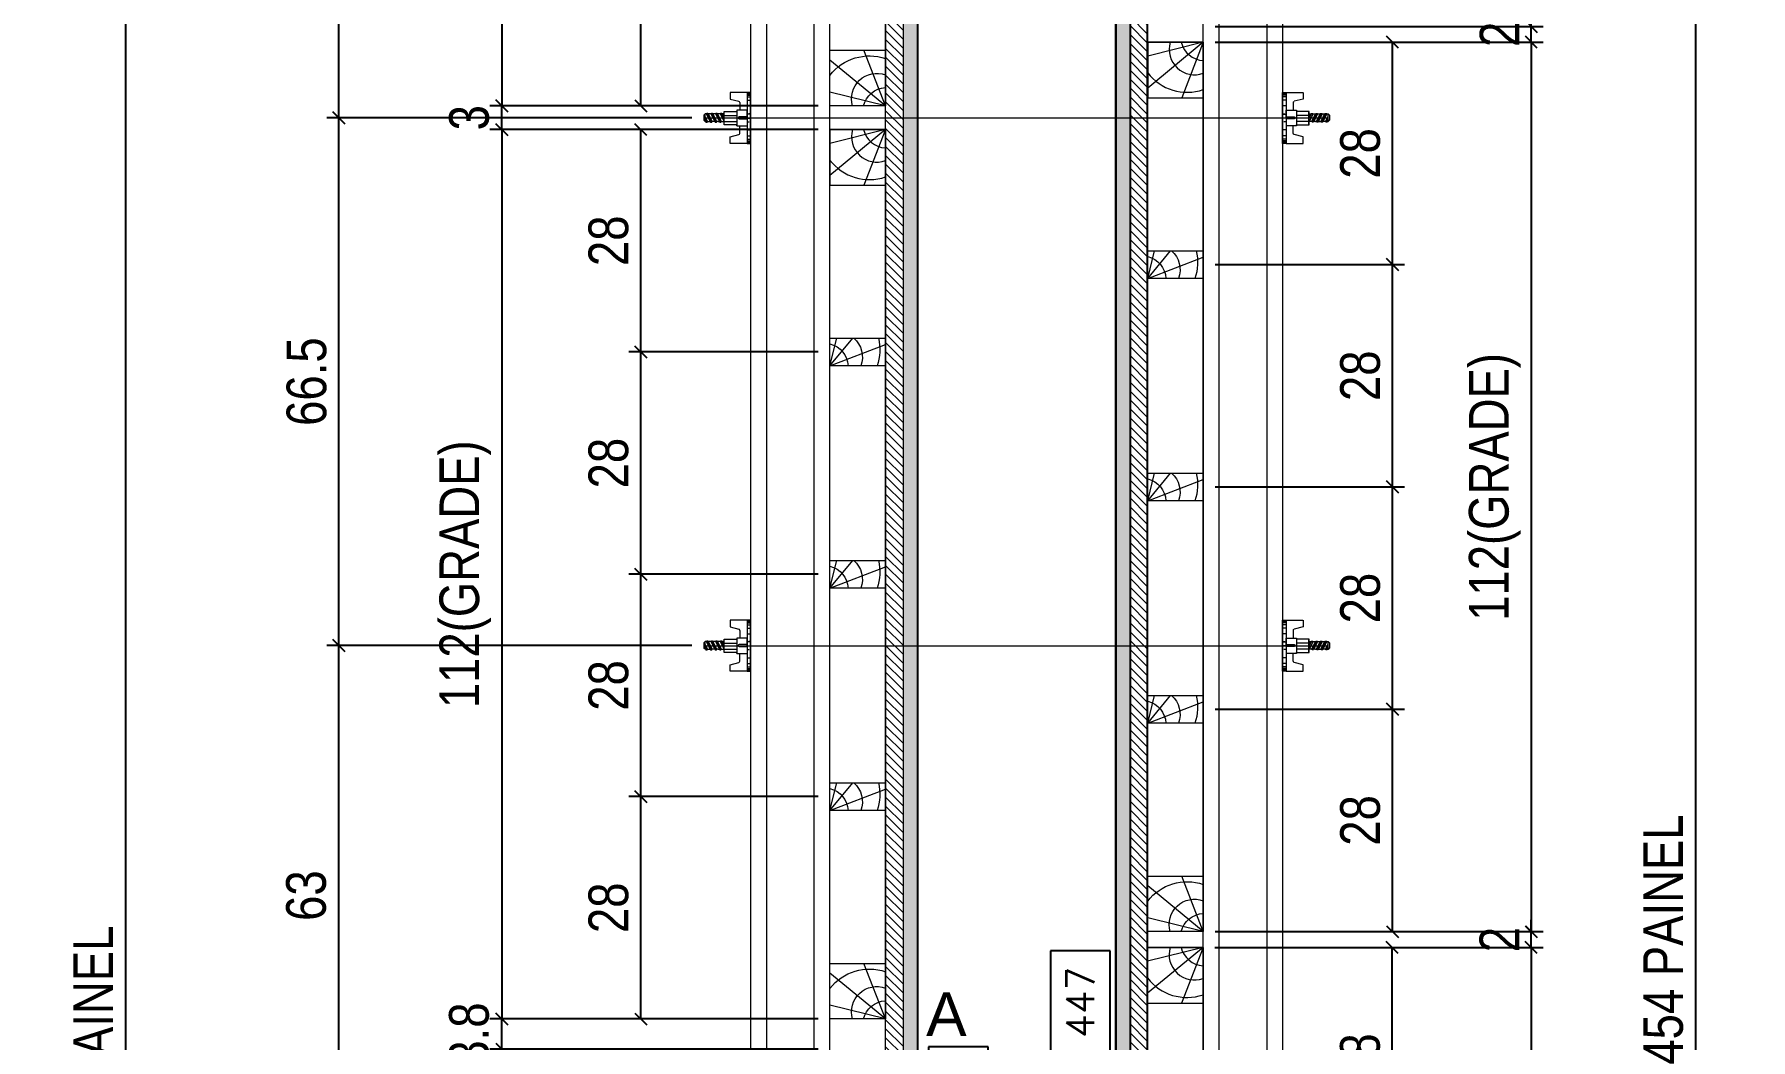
# Model space of a CAD drawing. Extents: x 14400 to 27878, y -21631 to 6985.
# Drawn here: x 27098.8 to 27531.4, y -5014.5 to -4761.3 of the extents above; entities that cross this region are included whole.
import ezdxf
from ezdxf.enums import TextEntityAlignment as Align

# ---------------------------------------------------------------- set-up
doc = ezdxf.new("R2010")
doc.units = 0
for name, color, linetype in [('CHAPA', 1, 'Continuous'), ('COTA', 241, 'Continuous'), ('F-PILARES-S', 170, 'Continuous'), ('MEIO_PONT', 93, 'Continuous'), ('SARRAFO', 251, 'Continuous'), ('TEXTO_GERAL', 7, 'Continuous')]:
    doc.layers.add(name, color=color, linetype=linetype)
for name, color, linetype, lineweight in [('Hachura', 251, 'Continuous', 9), ('Madeira', 126, 'Continuous', 18), ('Perfil Metálico', 224, 'Continuous', 18)]:
    doc.layers.add(name, color=color, linetype=linetype, lineweight=lineweight)
doc.styles.add('ARIAL', font='arial.ttf')
doc.styles.add('COTA TECNICA 2X', font='techl___.ttf', dxfattribs={"height": 10})
doc.styles.add('ROMANS', font='romans.shx')
doc.dimstyles.new('Cota Seção interna', dxfattribs={"dimtxt": 7, "dimasz": 6, "dimexe": 0.18, "dimexo": 2, "dimgap": -4, "dimtad": 3, "dimdec": 1, "dimlfac": 0.5, "dimzin": 12, "dimdsep": 46, "dimtxsty": 'ROMANS', "dimblk": 'ARCHTICK', "dimcen": 0.09, "dimse1": 1, "dimse2": 1, "dimsd1": 1, "dimsd2": 1, "dimclrd": 180, "dimclre": 5, "dimclrt": 1, "dimadec": 0, "dimazin": 3, "dimtfac": 1, "dimtdec": 1, "dimtofl": 0, "dimtmove": 0, "dimatfit": 3, "dimldrblk": 'ARCHTICK', "dimfxl": 1, "dimtolj": 1, "dimtzin": 0, "dimarcsym": 0})
doc.dimstyles.new('SECAO PILAR', dxfattribs={"dimtxt": 10, "dimasz": 3, "dimexe": 3, "dimexo": 3, "dimgap": 3, "dimtad": 1, "dimdec": 1, "dimlfac": 0.5, "dimzin": 12, "dimdsep": 46, "dimtxsty": 'COTA TECNICA 2X', "dimblk1": 'OBLIQUE', "dimblk2": 'OBLIQUE', "dimsah": 1, "dimcen": 0.9, "dimclrd": 256, "dimclre": 256, "dimclrt": 256, "dimadec": 1, "dimazin": 3, "dimtfac": 1, "dimtdec": 1, "dimtmove": 0, "dimatfit": 3, "dimfxl": 1, "dimtolj": 1, "dimtzin": 12, "dimarcsym": 0})
pattern_1 = [(315, (50040.2685, -14034.7629), (1.12253202, 1.12253202), [])]

# ---------------------------------------------------------------- blocks, each defined once
blk = doc.blocks.new('*D457')
at = {"layer": 'COTA', "color": 180, "lineweight": -2, "transparency": 16777216}
for p, q in [((27339.22, -5016.28), (27324.22, -5016.28)), ((27324.22, -5016.28), (27324.22, -5040.28)), ((27339.22, -5040.28), (27339.22, -5016.28)), ((27324.22, -5040.28), (27339.22, -5040.28))]:
    blk.add_line(p, q, dxfattribs=at)
at = {"layer": 'Defpoints', "color": 0, "transparency": 16777216}
for p in [(27321.42, -4557.28), (27321.42, -5499.28), (27343.22, -5499.28)]:
    blk.add_point(p, dxfattribs=at)
at = {"layer": 'COTA', "color": 1, "transparency": 16777216, "insert": (27331.72, -5028.28), "char_height": 7, "attachment_point": 5, "rotation": 90, "style": 'ROMANS'}
blk.add_mtext('\\A1;471', dxfattribs=at)
blk = doc.blocks.new('_ArchTick')
at = {"color": 0, "linetype": 'ByBlock', "const_width": 0.15}
blk.add_lwpolyline([(-0.5, -0.5), (0.5, 0.5)], dxfattribs=at)
blk = doc.blocks.new('*D458')
at = {"layer": 'COTA', "color": 180, "lineweight": -2, "transparency": 16777216}
for p, q in [((27369.97, -4992.08), (27354.97, -4992.08)), ((27354.97, -4992.08), (27354.97, -5018.08)), ((27369.97, -5018.08), (27369.97, -4992.08)), ((27354.97, -5018.08), (27369.97, -5018.08))]:
    blk.add_line(p, q, dxfattribs=at)
at = {"layer": 'Defpoints', "color": 0, "transparency": 16777216}
for p in [(27371.42, -4557.28), (27371.42, -5451.28), (27373.97, -5451.28)]:
    blk.add_point(p, dxfattribs=at)
at = {"layer": 'COTA', "color": 1, "transparency": 16777216, "insert": (27362.47, -5005.08), "char_height": 7, "attachment_point": 5, "rotation": 90, "style": 'ROMANS'}
blk.add_mtext('\\A1;447', dxfattribs=at)
blk = doc.blocks.new('PONTALETE')
at = {"layer": 'Madeira'}
for q in [(2.71, 7), (7, 5.76), (7, 1.74)]:
    blk.add_line((0, 0), q, dxfattribs=at)
blk.add_lwpolyline([(0, 0), (7, 0), (7, 7), (0, 7)], close=True, dxfattribs=at)
for centre, radius, start, end in [((2.04, 0.06), 6.23, 37.2818, 109.0913), ((1.09, 0.9), 3.19, 343.603, 109.9847), ((-0.21, -0.78), 3.09, 14.6322, 86.0383)]:
    blk.add_arc(centre, radius, start, end, dxfattribs=at)
blk = doc.blocks.new('_Oblique')
at = {"color": 0, "linetype": 'ByBlock', "lineweight": -2}
blk.add_line((-0.5, -0.5), (0.5, 0.5), dxfattribs=at)
blk = doc.blocks.new('*D463')
at = {"layer": 'COTA', "lineweight": -2, "transparency": 16777216}
for p, q in [((27296.39, -4535.28), (27213.68, -4535.28)), ((27216.68, -4535.28), (27216.68, -4779.28)), ((27296.36, -4779.28), (27213.68, -4779.28))]:
    blk.add_line(p, q, dxfattribs=at)
at = {"layer": 'Defpoints', "color": 0, "transparency": 16777216}
for p in [(27299.39, -4535.28), (27216.68, -4779.28), (27299.36, -4779.28)]:
    blk.add_point(p, dxfattribs=at)
at = {"layer": 'COTA', "lineweight": -2, "transparency": 16777216, "xscale": 3, "yscale": 3, "zscale": 3}
for p, rotation in [((27216.68, -4535.28), 90), ((27216.68, -4779.28), 270)]:
    blk.add_blockref('_Oblique', p, dxfattribs=dict(at, rotation=rotation))
at = {"layer": 'COTA', "transparency": 16777216, "insert": (27207.46, -4657.28), "char_height": 10, "attachment_point": 5, "rotation": 90, "style": 'COTA TECNICA 2X'}
blk.add_mtext('\\A1;122(GRADE)', dxfattribs=at)
blk = doc.blocks.new('*D466')
at = {"layer": 'COTA', "lineweight": -2, "transparency": 16777216}
for p, q in [((27296.38, -4719.28), (27248.68, -4719.28)), ((27251.68, -4779.28), (27251.68, -4719.28)), ((27296.41, -4779.28), (27248.68, -4779.28))]:
    blk.add_line(p, q, dxfattribs=at)
at = {"layer": 'Defpoints', "color": 0, "transparency": 16777216}
for p in [(27251.68, -4719.28), (27299.38, -4719.28), (27299.41, -4779.28)]:
    blk.add_point(p, dxfattribs=at)
at = {"layer": 'COTA', "lineweight": -2, "transparency": 16777216, "xscale": 3, "yscale": 3, "zscale": 3}
for p, rotation in [((27251.68, -4719.28), 90), ((27251.68, -4779.28), 270)]:
    blk.add_blockref('_Oblique', p, dxfattribs=dict(at, rotation=rotation))
at = {"layer": 'COTA', "transparency": 16777216, "insert": (27243.46, -4749.28), "char_height": 10, "attachment_point": 5, "rotation": 90, "style": 'COTA TECNICA 2X'}
blk.add_mtext('\\A1;30', dxfattribs=at)
blk = doc.blocks.new('MEIO PONTALETE')
at = {"layer": 'Madeira'}
for q in [(2.71, 7), (3.5, 2.88), (3.5, 0.87)]:
    blk.add_line((0, 0), q, dxfattribs=at)
blk.add_lwpolyline([(0, 0), (3.5, 0), (3.5, 7), (0, 7)], close=True, dxfattribs=at)
for centre, radius, start, end in [((2.04, 0.06), 6.23, 76.4499, 109.0913), ((1.09, 0.9), 3.19, 40.9063, 109.9847), ((-0.21, -0.78), 3.09, 14.6322, 86.0383)]:
    blk.add_arc(centre, radius, start, end, dxfattribs=at)
blk = doc.blocks.new('*D473')
at = {"layer": 'COTA', "lineweight": -2, "transparency": 16777216}
for p, q in [((27296.39, -4785.28), (27213.68, -4785.28)), ((27216.68, -4785.28), (27216.68, -5009.28)), ((27296.36, -5009.28), (27213.68, -5009.28))]:
    blk.add_line(p, q, dxfattribs=at)
at = {"layer": 'Defpoints', "color": 0, "transparency": 16777216}
for p in [(27299.39, -4785.28), (27216.68, -5009.28), (27299.36, -5009.28)]:
    blk.add_point(p, dxfattribs=at)
at = {"layer": 'COTA', "lineweight": -2, "transparency": 16777216, "xscale": 3, "yscale": 3, "zscale": 3}
for p, rotation in [((27216.68, -4785.28), 90), ((27216.68, -5009.28), 270)]:
    blk.add_blockref('_Oblique', p, dxfattribs=dict(at, rotation=rotation))
at = {"layer": 'COTA', "transparency": 16777216, "insert": (27207.46, -4897.28), "char_height": 10, "attachment_point": 5, "rotation": 90, "style": 'COTA TECNICA 2X'}
blk.add_mtext('\\A1;112(GRADE)', dxfattribs=at)
blk = doc.blocks.new('*D474')
at = {"layer": 'COTA', "lineweight": -2, "transparency": 16777216}
for p, q in [((27296.38, -4841.28), (27248.68, -4841.28)), ((27251.68, -4897.28), (27251.68, -4841.28)), ((27296.38, -4897.28), (27248.68, -4897.28))]:
    blk.add_line(p, q, dxfattribs=at)
at = {"layer": 'Defpoints', "color": 0, "transparency": 16777216}
for p in [(27251.68, -4841.28), (27299.38, -4841.28), (27299.38, -4897.28)]:
    blk.add_point(p, dxfattribs=at)
at = {"layer": 'COTA', "lineweight": -2, "transparency": 16777216, "xscale": 3, "yscale": 3, "zscale": 3}
for p, rotation in [((27251.68, -4841.28), 90), ((27251.68, -4897.28), 270)]:
    blk.add_blockref('_Oblique', p, dxfattribs=dict(at, rotation=rotation))
at = {"layer": 'COTA', "transparency": 16777216, "insert": (27243.59, -4869.28), "char_height": 10, "attachment_point": 5, "rotation": 90, "style": 'COTA TECNICA 2X'}
blk.add_mtext('\\A1;28', dxfattribs=at)
blk = doc.blocks.new('*D475')
at = {"layer": 'COTA', "lineweight": -2, "transparency": 16777216}
for p, q in [((27296.38, -4785.28), (27248.68, -4785.28)), ((27251.68, -4841.28), (27251.68, -4785.28)), ((27296.38, -4841.28), (27248.68, -4841.28))]:
    blk.add_line(p, q, dxfattribs=at)
at = {"layer": 'Defpoints', "color": 0, "transparency": 16777216}
for p in [(27251.68, -4785.28), (27299.38, -4785.28), (27299.38, -4841.28)]:
    blk.add_point(p, dxfattribs=at)
at = {"layer": 'COTA', "lineweight": -2, "transparency": 16777216, "xscale": 3, "yscale": 3, "zscale": 3}
for p, rotation in [((27251.68, -4785.28), 90), ((27251.68, -4841.28), 270)]:
    blk.add_blockref('_Oblique', p, dxfattribs=dict(at, rotation=rotation))
at = {"layer": 'COTA', "transparency": 16777216, "insert": (27243.59, -4813.28), "char_height": 10, "attachment_point": 5, "rotation": 90, "style": 'COTA TECNICA 2X'}
blk.add_mtext('\\A1;28', dxfattribs=at)
blk = doc.blocks.new('*D476')
at = {"layer": 'COTA', "lineweight": -2, "transparency": 16777216}
for p, q in [((27296.38, -4953.28), (27248.68, -4953.28)), ((27251.68, -5009.28), (27251.68, -4953.28)), ((27296.41, -5009.28), (27248.68, -5009.28))]:
    blk.add_line(p, q, dxfattribs=at)
at = {"layer": 'Defpoints', "color": 0, "transparency": 16777216}
for p in [(27251.68, -4953.28), (27299.38, -4953.28), (27299.41, -5009.28)]:
    blk.add_point(p, dxfattribs=at)
at = {"layer": 'COTA', "lineweight": -2, "transparency": 16777216, "xscale": 3, "yscale": 3, "zscale": 3}
for p, rotation in [((27251.68, -4953.28), 90), ((27251.68, -5009.28), 270)]:
    blk.add_blockref('_Oblique', p, dxfattribs=dict(at, rotation=rotation))
at = {"layer": 'COTA', "transparency": 16777216, "insert": (27243.59, -4981.28), "char_height": 10, "attachment_point": 5, "rotation": 90, "style": 'COTA TECNICA 2X'}
blk.add_mtext('\\A1;28', dxfattribs=at)
blk = doc.blocks.new('*D477')
at = {"layer": 'COTA', "lineweight": -2, "transparency": 16777216}
for p, q in [((27296.38, -4897.28), (27248.68, -4897.28)), ((27251.68, -4953.28), (27251.68, -4897.28)), ((27296.38, -4953.28), (27248.68, -4953.28))]:
    blk.add_line(p, q, dxfattribs=at)
at = {"layer": 'Defpoints', "color": 0, "transparency": 16777216}
for p in [(27251.68, -4897.28), (27299.38, -4897.28), (27299.38, -4953.28)]:
    blk.add_point(p, dxfattribs=at)
at = {"layer": 'COTA', "lineweight": -2, "transparency": 16777216, "xscale": 3, "yscale": 3, "zscale": 3}
for p, rotation in [((27251.68, -4897.28), 90), ((27251.68, -4953.28), 270)]:
    blk.add_blockref('_Oblique', p, dxfattribs=dict(at, rotation=rotation))
at = {"layer": 'COTA', "transparency": 16777216, "insert": (27243.59, -4925.28), "char_height": 10, "attachment_point": 5, "rotation": 90, "style": 'COTA TECNICA 2X'}
blk.add_mtext('\\A1;28', dxfattribs=at)
blk = doc.blocks.new('*D485')
at = {"layer": 'COTA', "lineweight": -2, "transparency": 16777216}
for p, q in [((27296.38, -4779.28), (27213.68, -4779.28)), ((27216.68, -4785.28), (27216.68, -4779.28)), ((27296.38, -4785.28), (27213.68, -4785.28))]:
    blk.add_line(p, q, dxfattribs=at)
at = {"layer": 'Defpoints', "color": 0, "transparency": 16777216}
for p in [(27216.68, -4779.28), (27299.38, -4779.28), (27299.38, -4785.28)]:
    blk.add_point(p, dxfattribs=at)
at = {"layer": 'COTA', "lineweight": -2, "transparency": 16777216, "xscale": 3, "yscale": 3, "zscale": 3}
for p, rotation in [((27216.68, -4779.28), 90), ((27216.68, -4785.28), 270)]:
    blk.add_blockref('_Oblique', p, dxfattribs=dict(at, rotation=rotation))
at = {"layer": 'COTA', "transparency": 16777216, "insert": (27208.46, -4782.28), "char_height": 10, "attachment_point": 5, "rotation": 90, "style": 'COTA TECNICA 2X'}
blk.add_mtext('\\A1;3', dxfattribs=at)
blk = doc.blocks.new('*D486')
at = {"layer": 'COTA', "lineweight": -2, "transparency": 16777216}
for p, q in [((27296.38, -5009.28), (27213.68, -5009.28)), ((27216.68, -5016.88), (27216.68, -5009.28)), ((27296.38, -5016.88), (27213.68, -5016.88))]:
    blk.add_line(p, q, dxfattribs=at)
at = {"layer": 'Defpoints', "color": 0, "transparency": 16777216}
for p in [(27216.68, -5009.28), (27299.38, -5009.28), (27299.38, -5016.88)]:
    blk.add_point(p, dxfattribs=at)
at = {"layer": 'COTA', "lineweight": -2, "transparency": 16777216, "xscale": 3, "yscale": 3, "zscale": 3}
for p, rotation in [((27216.68, -5009.28), 90), ((27216.68, -5016.88), 270)]:
    blk.add_blockref('_Oblique', p, dxfattribs=dict(at, rotation=rotation))
at = {"layer": 'COTA', "transparency": 16777216, "insert": (27208.44, -5013.08), "char_height": 10, "attachment_point": 5, "rotation": 90, "style": 'COTA TECNICA 2X'}
blk.add_mtext('\\A1;3.8', dxfattribs=at)
blk = doc.blocks.new('*D483')
at = {"layer": 'COTA', "linetype": 'ByBlock', "lineweight": -2, "transparency": 16777216}
for p, q in [((27378.02, -4535.28), (27520.54, -4535.28)), ((27517.54, -4535.28), (27517.54, -5443.28)), ((27374.42, -5443.28), (27520.54, -5443.28))]:
    blk.add_line(p, q, dxfattribs=at)
at = {"layer": 'Defpoints', "color": 0, "linetype": 'ByBlock', "transparency": 16777216}
for p in [(27375.02, -4535.28), (27371.42, -5443.28), (27517.54, -5443.28)]:
    blk.add_point(p, dxfattribs=at)
at = {"layer": 'COTA', "linetype": 'ByBlock', "lineweight": -2, "transparency": 16777216, "xscale": 3, "yscale": 3, "zscale": 3}
for p, rotation in [((27517.54, -4535.28), 90), ((27517.54, -5443.28), 270)]:
    blk.add_blockref('_Oblique', p, dxfattribs=dict(at, rotation=rotation))
at = {"layer": 'COTA', "linetype": 'ByBlock', "transparency": 16777216, "insert": (27509.43, -4989.28), "char_height": 10, "attachment_point": 5, "rotation": 90, "style": 'COTA TECNICA 2X'}
blk.add_mtext('\\A1;454 PAINEL', dxfattribs=at)
blk = doc.blocks.new('*D484')
at = {"layer": 'COTA', "linetype": 'ByBlock', "lineweight": -2, "transparency": 16777216}
for p, q in [((27314.82, -4535.28), (27118.84, -4535.28)), ((27121.84, -4535.28), (27121.84, -5499.28)), ((27296.42, -5499.28), (27118.84, -5499.28))]:
    blk.add_line(p, q, dxfattribs=at)
at = {"layer": 'Defpoints', "color": 0, "linetype": 'ByBlock', "transparency": 16777216}
for p in [(27317.82, -4535.28), (27121.84, -5499.28), (27299.42, -5499.28)]:
    blk.add_point(p, dxfattribs=at)
at = {"layer": 'COTA', "linetype": 'ByBlock', "lineweight": -2, "transparency": 16777216, "xscale": 3, "yscale": 3, "zscale": 3}
for p, rotation in [((27121.84, -4535.28), 90), ((27121.84, -5499.28), 270)]:
    blk.add_blockref('_Oblique', p, dxfattribs=dict(at, rotation=rotation))
at = {"layer": 'COTA', "linetype": 'ByBlock', "transparency": 16777216, "insert": (27113.75, -5017.28), "char_height": 10, "attachment_point": 5, "rotation": 90, "style": 'COTA TECNICA 2X'}
blk.add_mtext('\\A1;482 PAINEL', dxfattribs=at)
blk = doc.blocks.new('*D512')
at = {"layer": 'COTA', "lineweight": -2, "transparency": 16777216}
for p, q in [((27396.4, -4991.28), (27479.11, -4991.28)), ((27476.11, -4991.28), (27476.11, -5215.28)), ((27396.43, -5215.28), (27479.11, -5215.28))]:
    blk.add_line(p, q, dxfattribs=at)
at = {"layer": 'Defpoints', "color": 0, "transparency": 16777216}
for p in [(27393.4, -4991.28), (27393.43, -5215.28), (27476.11, -5215.28)]:
    blk.add_point(p, dxfattribs=at)
at = {"layer": 'COTA', "lineweight": -2, "transparency": 16777216, "xscale": 3, "yscale": 3, "zscale": 3}
for p, rotation in [((27476.11, -4991.28), 90), ((27476.11, -5215.28), 270)]:
    blk.add_blockref('_Oblique', p, dxfattribs=dict(at, rotation=rotation))
at = {"layer": 'COTA', "transparency": 16777216, "insert": (27466.89, -5103.28), "char_height": 10, "attachment_point": 5, "rotation": 90, "style": 'COTA TECNICA 2X'}
blk.add_mtext('\\A1;112(GRADE)', dxfattribs=at)
blk = doc.blocks.new('*D513')
at = {"layer": 'COTA', "lineweight": -2, "transparency": 16777216}
for p, q in [((27396.42, -4991.28), (27444.11, -4991.28)), ((27441.11, -5047.28), (27441.11, -4991.28)), ((27396.42, -5047.28), (27444.11, -5047.28))]:
    blk.add_line(p, q, dxfattribs=at)
at = {"layer": 'Defpoints', "color": 0, "transparency": 16777216}
for p in [(27393.42, -4991.28), (27441.11, -4991.28), (27393.42, -5047.28)]:
    blk.add_point(p, dxfattribs=at)
at = {"layer": 'COTA', "lineweight": -2, "transparency": 16777216, "xscale": 3, "yscale": 3, "zscale": 3}
for p, rotation in [((27441.11, -4991.28), 90), ((27441.11, -5047.28), 270)]:
    blk.add_blockref('_Oblique', p, dxfattribs=dict(at, rotation=rotation))
at = {"layer": 'COTA', "transparency": 16777216, "insert": (27433.02, -5019.28), "char_height": 10, "attachment_point": 5, "rotation": 90, "style": 'COTA TECNICA 2X'}
blk.add_mtext('\\A1;28', dxfattribs=at)
blk = doc.blocks.new('*D517')
at = {"layer": 'COTA', "lineweight": -2, "transparency": 16777216}
for p, q in [((27396.45, -4763.28), (27479.16, -4763.28)), ((27476.16, -4763.28), (27476.16, -4987.28)), ((27396.47, -4987.28), (27479.16, -4987.28))]:
    blk.add_line(p, q, dxfattribs=at)
at = {"layer": 'Defpoints', "color": 0, "transparency": 16777216}
for p in [(27393.45, -4763.28), (27393.47, -4987.28), (27476.16, -4987.28)]:
    blk.add_point(p, dxfattribs=at)
at = {"layer": 'COTA', "lineweight": -2, "transparency": 16777216, "xscale": 3, "yscale": 3, "zscale": 3}
for p, rotation in [((27476.16, -4763.28), 90), ((27476.16, -4987.28), 270)]:
    blk.add_blockref('_Oblique', p, dxfattribs=dict(at, rotation=rotation))
at = {"layer": 'COTA', "transparency": 16777216, "insert": (27466.94, -4875.28), "char_height": 10, "attachment_point": 5, "rotation": 90, "style": 'COTA TECNICA 2X'}
blk.add_mtext('\\A1;112(GRADE)', dxfattribs=at)
blk = doc.blocks.new('*D518')
at = {"layer": 'COTA', "lineweight": -2, "transparency": 16777216}
for p, q in [((27396.46, -4763.28), (27444.15, -4763.28)), ((27441.15, -4819.28), (27441.15, -4763.28)), ((27396.46, -4819.28), (27444.15, -4819.28))]:
    blk.add_line(p, q, dxfattribs=at)
at = {"layer": 'Defpoints', "color": 0, "transparency": 16777216}
for p in [(27393.46, -4763.28), (27441.15, -4763.28), (27393.46, -4819.28)]:
    blk.add_point(p, dxfattribs=at)
at = {"layer": 'COTA', "lineweight": -2, "transparency": 16777216, "xscale": 3, "yscale": 3, "zscale": 3}
for p, rotation in [((27441.15, -4763.28), 90), ((27441.15, -4819.28), 270)]:
    blk.add_blockref('_Oblique', p, dxfattribs=dict(at, rotation=rotation))
at = {"layer": 'COTA', "transparency": 16777216, "insert": (27433.06, -4791.28), "char_height": 10, "attachment_point": 5, "rotation": 90, "style": 'COTA TECNICA 2X'}
blk.add_mtext('\\A1;28', dxfattribs=at)
blk = doc.blocks.new('*D519')
at = {"layer": 'COTA', "lineweight": -2, "transparency": 16777216}
for p, q in [((27396.46, -4819.28), (27444.15, -4819.28)), ((27441.15, -4875.28), (27441.15, -4819.28)), ((27396.46, -4875.28), (27444.15, -4875.28))]:
    blk.add_line(p, q, dxfattribs=at)
at = {"layer": 'Defpoints', "color": 0, "transparency": 16777216}
for p in [(27393.46, -4819.28), (27441.15, -4819.28), (27393.46, -4875.28)]:
    blk.add_point(p, dxfattribs=at)
at = {"layer": 'COTA', "lineweight": -2, "transparency": 16777216, "xscale": 3, "yscale": 3, "zscale": 3}
for p, rotation in [((27441.15, -4819.28), 90), ((27441.15, -4875.28), 270)]:
    blk.add_blockref('_Oblique', p, dxfattribs=dict(at, rotation=rotation))
at = {"layer": 'COTA', "transparency": 16777216, "insert": (27433.06, -4847.28), "char_height": 10, "attachment_point": 5, "rotation": 90, "style": 'COTA TECNICA 2X'}
blk.add_mtext('\\A1;28', dxfattribs=at)
blk = doc.blocks.new('*D520')
at = {"layer": 'COTA', "lineweight": -2, "transparency": 16777216}
for p, q in [((27396.46, -4931.28), (27444.15, -4931.28)), ((27441.15, -4987.28), (27441.15, -4931.28)), ((27396.43, -4987.28), (27444.15, -4987.28))]:
    blk.add_line(p, q, dxfattribs=at)
at = {"layer": 'Defpoints', "color": 0, "transparency": 16777216}
for p in [(27393.46, -4931.28), (27441.15, -4931.28), (27393.43, -4987.28)]:
    blk.add_point(p, dxfattribs=at)
at = {"layer": 'COTA', "lineweight": -2, "transparency": 16777216, "xscale": 3, "yscale": 3, "zscale": 3}
for p, rotation in [((27441.15, -4931.28), 90), ((27441.15, -4987.28), 270)]:
    blk.add_blockref('_Oblique', p, dxfattribs=dict(at, rotation=rotation))
at = {"layer": 'COTA', "transparency": 16777216, "insert": (27433.06, -4959.28), "char_height": 10, "attachment_point": 5, "rotation": 90, "style": 'COTA TECNICA 2X'}
blk.add_mtext('\\A1;28', dxfattribs=at)
blk = doc.blocks.new('*D521')
at = {"layer": 'COTA', "lineweight": -2, "transparency": 16777216}
for p, q in [((27396.46, -4875.28), (27444.15, -4875.28)), ((27441.15, -4931.28), (27441.15, -4875.28)), ((27396.46, -4931.28), (27444.15, -4931.28))]:
    blk.add_line(p, q, dxfattribs=at)
at = {"layer": 'Defpoints', "color": 0, "transparency": 16777216}
for p in [(27393.46, -4875.28), (27441.15, -4875.28), (27393.46, -4931.28)]:
    blk.add_point(p, dxfattribs=at)
at = {"layer": 'COTA', "lineweight": -2, "transparency": 16777216, "xscale": 3, "yscale": 3, "zscale": 3}
for p, rotation in [((27441.15, -4875.28), 90), ((27441.15, -4931.28), 270)]:
    blk.add_blockref('_Oblique', p, dxfattribs=dict(at, rotation=rotation))
at = {"layer": 'COTA', "transparency": 16777216, "insert": (27433.06, -4903.28), "char_height": 10, "attachment_point": 5, "rotation": 90, "style": 'COTA TECNICA 2X'}
blk.add_mtext('\\A1;28', dxfattribs=at)
blk = doc.blocks.new('*D522')
at = {"layer": 'COTA', "lineweight": -2, "transparency": 16777216}
for p, q in [((27476.16, -4759.28), (27476.16, -4756.28)), ((27396.46, -4759.28), (27479.16, -4759.28)), ((27476.16, -4763.28), (27476.16, -4759.28)), ((27396.46, -4763.28), (27479.16, -4763.28)), ((27476.16, -4763.28), (27476.16, -4766.28))]:
    blk.add_line(p, q, dxfattribs=at)
at = {"layer": 'Defpoints', "color": 0, "transparency": 16777216}
for p in [(27393.46, -4759.28), (27476.16, -4759.28), (27393.46, -4763.28)]:
    blk.add_point(p, dxfattribs=at)
at = {"layer": 'COTA', "lineweight": -2, "transparency": 16777216, "xscale": 3, "yscale": 3, "zscale": 3}
for p, rotation in [((27476.16, -4759.28), 270), ((27476.16, -4763.28), 90)]:
    blk.add_blockref('_Oblique', p, dxfattribs=dict(at, rotation=rotation))
at = {"layer": 'COTA', "transparency": 16777216, "insert": (27468.16, -4761.28), "char_height": 10, "attachment_point": 5, "rotation": 90, "style": 'COTA TECNICA 2X'}
blk.add_mtext('\\A1;2', dxfattribs=at)
blk = doc.blocks.new('*D523')
at = {"layer": 'COTA', "lineweight": -2, "transparency": 16777216}
for p, q in [((27396.46, -4987.28), (27479.11, -4987.28)), ((27476.11, -4987.28), (27476.11, -4984.28)), ((27476.11, -4991.28), (27476.11, -4987.28)), ((27396.42, -4991.28), (27479.11, -4991.28)), ((27476.11, -4991.28), (27476.11, -4994.28))]:
    blk.add_line(p, q, dxfattribs=at)
at = {"layer": 'Defpoints', "color": 0, "transparency": 16777216}
for p in [(27393.46, -4987.28), (27476.11, -4987.28), (27393.42, -4991.28)]:
    blk.add_point(p, dxfattribs=at)
at = {"layer": 'COTA', "lineweight": -2, "transparency": 16777216, "xscale": 3, "yscale": 3, "zscale": 3}
for p, rotation in [((27476.11, -4987.28), 270), ((27476.11, -4991.28), 90)]:
    blk.add_blockref('_Oblique', p, dxfattribs=dict(at, rotation=rotation))
at = {"layer": 'COTA', "transparency": 16777216, "insert": (27468.11, -4989.28), "char_height": 10, "attachment_point": 5, "rotation": 90, "style": 'COTA TECNICA 2X'}
blk.add_mtext('\\A1;2', dxfattribs=at)
blk = doc.blocks.new('C')
at = {"layer": 'Hachura', "color": 0}
for p, q in [((0, 3.22), (0, -3.22)), ((0.45, 3.22), (0, 3.22)), ((0.46, 3.16), (0, 3.16)), ((0.46, 3.05), (0, 3.05)), ((0.46, 2.88), (0, 2.88)), ((0, 2.75), (0, -1.16)), ((0.46, 2.65), (0, 2.65)), ((0.46, 2.23), (0, 2.23)), ((0.45, -3.23), (0.45, 3.22)), ((0.45, 3.22), (2.58, 3.22)), ((2.58, 2.39), (1.47, 2.09)), ((2.58, 3.22), (2.58, 2.39)), ((0.46, 1.51), (0, 1.51)), ((0.39, 0.49), (0.17, 0.49)), ((1.74, 0.97), (0.45, 0.97)), ((1.45, 0.1), (0.45, 0.1)), ((1.35, 1.94), (1.35, 0.96)), ((1.74, -0.97), (1.74, 0.97)), ((1.74, 0.97), (1.74, 0.84)), ((1.74, 0.97), (1.74, 0.84)), ((1.74, 0.84), (3.35, 0.84)), ((3.35, 0.45), (1.74, 0.45)), ((3.32, 0.84), (3.32, -0.84)), ((3.35, 0.84), (3.35, -0.84)), ((3.68, 0.45), (3.35, 0.45)), ((3.84, -0.52), (3.35, 0.45)), ((3.35, 0.06), (3.67, -0.57)), ((3.68, 0.45), (4.16, -0.52)), ((3.72, 0.5), (4.25, -0.57)), ((4.37, -0.55), (3.83, 0.53)), ((4.15, 0.45), (3.93, 0.45)), ((4.42, -0.52), (3.93, 0.45)), ((4.15, 0.45), (4.26, 0.45)), ((4.26, 0.45), (4.74, -0.52)), ((4.3, 0.5), (4.83, -0.57)), ((4.95, -0.55), (4.41, 0.53)), ((4.51, 0.45), (4.84, 0.45)), ((5, -0.52), (4.51, 0.45)), ((4.84, 0.45), (5.32, -0.52)), ((4.88, 0.5), (5.41, -0.57)), ((5.53, -0.55), (4.99, 0.53)), ((5.58, -0.52), (5.09, 0.45)), ((5.42, 0.45), (5.09, 0.45)), ((5.58, -0.52), (5.09, 0.45)), ((5.42, 0.45), (5.74, -0.19)), ((5.46, 0.5), (5.74, -0.07)), ((5.74, 0.19), (5.57, 0.53)), ((5.74, 0.32), (5.68, 0.45)), ((5.68, 0.45), (5.74, 0.45)), ((5.74, 0.45), (5.9, 0.29)), ((5.74, 0.45), (5.74, -0.52)), ((5.9, -0.36), (5.9, 0.29)), ((0.45, 0), (0, 0)), ((0.46, -1.52), (0, -1.52)), ((0.08, -0.48), (0.29, -0.48)), ((0.29, -0.48), (0.4, -0.48)), ((0.45, 0), (0.45, -0.97)), ((0.45, -0.16), (1.45, -0.16)), ((0.45, -0.65), (0.45, -0.32)), ((0.45, -3.23), (0.45, -0.65)), ((0.45, -0.97), (1.74, -0.97)), ((1.35, -1.94), (1.35, -0.97)), ((2.58, -2.39), (1.47, -2.1)), ((3.35, -0.32), (1.74, -0.32)), ((3.35, -0.84), (1.74, -0.84)), ((3.35, -0.07), (3.58, -0.52)), ((3.35, -0.52), (3.58, -0.52)), ((3.84, -0.52), (4.16, -0.52)), ((4.42, -0.52), (4.74, -0.52)), ((4.63, -0.52), (4.74, -0.52)), ((5, -0.52), (5.32, -0.52)), ((5.58, -0.52), (5.74, -0.52)), ((5.74, -0.52), (5.9, -0.36)), ((5.74, -0.52), (5.74, -0.52)), ((0.46, -2.23), (0, -2.23)), ((0.46, -2.65), (0, -2.65)), ((0.46, -2.88), (0, -2.88)), ((0.46, -3.05), (0, -3.05)), ((0.46, -3.16), (0, -3.16)), ((0, -3.22), (2.57, -3.22)), ((2.58, -3.23), (2.58, -2.39))]:
    blk.add_line(p, q, dxfattribs=at)
for centre, radius, start, end in [((1.52, 1.94), 0.161, 104.7436, 180), ((1.44, -0.03), 0.129, 272.695, 87.305), ((3.81, 0.39), 0.143, 25.5688, 154.4312), ((4.39, 0.39), 0.143, 25.5688, 154.4312), ((4.97, 0.39), 0.143, 25.5688, 154.4312), ((5.55, 0.39), 0.143, 25.5688, 154.4312), ((0.17, -0.37), 0.174, 221.744, 317.8592), ((1.52, -1.94), 0.161, 180, 255.2564), ((3.71, -0.4), 0.174, 222.1408, 318.256), ((4.29, -0.4), 0.174, 222.1408, 318.256), ((4.87, -0.4), 0.174, 222.1408, 318.256), ((5.45, -0.4), 0.174, 222.1408, 318.256), ((5.61, -0.4), 0.174, 317.8592, 318.256)]:
    blk.add_arc(centre, radius, start, end, dxfattribs=at)
blk = doc.blocks.new('*D540')
at = {"layer": 'COTA', "lineweight": -2, "transparency": 16777216}
for p, q in [((27264.58, -4915.21), (27172.6, -4915.21)), ((27175.6, -5041.21), (27175.6, -4915.21)), ((27264.58, -5041.21), (27172.6, -5041.21))]:
    blk.add_line(p, q, dxfattribs=at)
at = {"layer": 'Defpoints', "color": 0, "transparency": 16777216}
for p in [(27175.6, -4915.21), (27267.58, -4915.21), (27267.58, -5041.21)]:
    blk.add_point(p, dxfattribs=at)
at = {"layer": 'COTA', "lineweight": -2, "transparency": 16777216, "xscale": 3, "yscale": 3, "zscale": 3}
for p, rotation in [((27175.6, -4915.21), 90), ((27175.6, -5041.21), 270)]:
    blk.add_blockref('_Oblique', p, dxfattribs=dict(at, rotation=rotation))
at = {"layer": 'COTA', "transparency": 16777216, "insert": (27167.38, -4978.21), "char_height": 10, "attachment_point": 5, "rotation": 90, "style": 'COTA TECNICA 2X'}
blk.add_mtext('\\A1;63', dxfattribs=at)
blk = doc.blocks.new('*D541')
at = {"layer": 'COTA', "lineweight": -2, "transparency": 16777216}
for p, q in [((27264.58, -4782.28), (27172.6, -4782.28)), ((27175.6, -4915.21), (27175.6, -4782.28)), ((27264.58, -4915.21), (27172.6, -4915.21))]:
    blk.add_line(p, q, dxfattribs=at)
at = {"layer": 'Defpoints', "color": 0, "transparency": 16777216}
for p in [(27175.6, -4782.28), (27267.58, -4782.28), (27267.58, -4915.21)]:
    blk.add_point(p, dxfattribs=at)
at = {"layer": 'COTA', "lineweight": -2, "transparency": 16777216, "xscale": 3, "yscale": 3, "zscale": 3}
for p, rotation in [((27175.6, -4782.28), 90), ((27175.6, -4915.21), 270)]:
    blk.add_blockref('_Oblique', p, dxfattribs=dict(at, rotation=rotation))
at = {"layer": 'COTA', "transparency": 16777216, "insert": (27167.49, -4848.75), "char_height": 10, "attachment_point": 5, "rotation": 90, "style": 'COTA TECNICA 2X'}
blk.add_mtext('\\A1;66.5', dxfattribs=at)
blk = doc.blocks.new('*D542')
at = {"layer": 'COTA', "lineweight": -2, "transparency": 16777216}
for p, q in [((27264.58, -4667.23), (27172.6, -4667.23)), ((27175.6, -4782.28), (27175.6, -4667.23)), ((27264.58, -4782.28), (27172.6, -4782.28))]:
    blk.add_line(p, q, dxfattribs=at)
at = {"layer": 'Defpoints', "color": 0, "transparency": 16777216}
for p in [(27175.6, -4667.23), (27267.58, -4667.23), (27267.58, -4782.28)]:
    blk.add_point(p, dxfattribs=at)
at = {"layer": 'COTA', "lineweight": -2, "transparency": 16777216, "xscale": 3, "yscale": 3, "zscale": 3}
for p, rotation in [((27175.6, -4667.23), 90), ((27175.6, -4782.28), 270)]:
    blk.add_blockref('_Oblique', p, dxfattribs=dict(at, rotation=rotation))
at = {"layer": 'COTA', "transparency": 16777216, "insert": (27167.49, -4724.75), "char_height": 10, "attachment_point": 5, "rotation": 90, "style": 'COTA TECNICA 2X'}
blk.add_mtext('\\A1;57.5', dxfattribs=at)

msp = doc.modelspace()

# ---------------------------------------------------------------- hatches: boundary and pattern name
at = {"layer": 'Hachura'}
h = msp.add_hatch(dxfattribs=at)
h.set_pattern_fill('ANSI31', color=256, scale=0.5, angle=270, style=0)
h.set_pattern_definition(pattern_1)
h.paths.add_polyline_path([(27317.797, -5499.284), (27313.397, -5499.284), (27313.418, -4535.284), (27317.818, -4535.284)])
h = msp.add_hatch(color=256, dxfattribs=at)
h.dxf.hatch_style = 1
h.paths.add_polyline_path([(27321.418, -5499.284), (27321.418, -4535.284), (27317.818, -4535.284), (27317.818, -5499.284)])
h = msp.add_hatch(color=256, dxfattribs=at)
h.dxf.hatch_style = 1
h.paths.add_polyline_path([(27371.418, -5443.284), (27375.018, -5443.284), (27375.018, -4535.284), (27371.418, -4535.284)])
h.paths.add_polyline_path([(27375.018, -5447.684), (27371.418, -5447.684), (27371.418, -5449.284), (27375.018, -5449.284)])
h = msp.add_hatch(dxfattribs=at)
h.set_pattern_fill('ANSI31', color=256, scale=0.5, angle=270, style=0)
h.set_pattern_definition(pattern_1)
h.paths.add_polyline_path([(27375.018, -5443.284), (27379.418, -5443.284), (27379.418, -4535.284), (27375.018, -4535.284)])
h.paths.add_polyline_path([(27379.418, -5447.684), (27375.018, -5447.684), (27375.018, -5449.284), (27379.418, -5449.284)])

# ---------------------------------------------------------------- linework, layer by layer
at = {"layer": 'CHAPA'}
msp.add_lwpolyline([(27375.018, -4535.284), (27375.018, -5443.284)], dxfattribs=at)
at = {"layer": 'F-PILARES-S', "linetype": 'Continuous'}
msp.add_lwpolyline([(27321.418, -5499.284), (27809.418, -5499.284), (27809.418, -5451.284), (27371.418, -5451.284), (27371.418, -4557.284), (27321.418, -4557.284), (27321.418, -5499.284)], dxfattribs=at)
at = {"layer": 'Hachura'}
for p, q in [((27267.898, -4782.343), (27424.939, -4782.342)), ((27267.898, -4915.265), (27424.939, -4915.265))]:
    msp.add_line(p, q, dxfattribs=at)
for points in [[(27321.418, -5499.284), (27313.376, -5499.284), (27313.376, -4535.284)], [(27317.818, -4535.284), (27317.818, -5499.284)]]:
    msp.add_lwpolyline(points, dxfattribs=at)
at = {"layer": 'Madeira'}
for points in [[(27299.376, -4535.284), (27313.376, -4535.284), (27313.376, -4779.284), (27299.376, -4779.284)], [(27379.461, -4763.284), (27393.461, -4763.284), (27393.461, -4987.284), (27379.461, -4987.284)], [(27299.376, -4785.284), (27313.376, -4785.284), (27313.376, -5009.284), (27299.376, -5009.284)], [(27379.418, -4991.283), (27393.418, -4991.283), (27393.418, -5215.283), (27379.418, -5215.283)]]:
    msp.add_lwpolyline(points, close=True, dxfattribs=at)
at = {"layer": 'Perfil Metálico'}
for points in [[(27299.376, -4478.633), (27279.376, -4478.633), (27279.376, -5560.736), (27299.376, -5560.736)], [(27393.461, -4478.633), (27413.461, -4478.633), (27413.461, -5443.284), (27393.461, -5443.284)]]:
    msp.add_lwpolyline(points, close=True, dxfattribs=at)
for points in [[(27283.376, -4478.633), (27283.376, -5560.736)], [(27295.376, -5560.736), (27295.376, -4478.633)], [(27397.461, -5443.284), (27397.461, -4478.633)], [(27409.461, -4478.633), (27409.461, -5443.284)]]:
    msp.add_lwpolyline(points, dxfattribs=at)
at = {"layer": 'SARRAFO'}
msp.add_line((27379.418, -5443.284), (27379.461, -4535.284), dxfattribs=at)
for points in [[(27313.376, -4535.284), (27321.418, -4535.284), (27321.418, -5499.284)], [(27379.461, -4535.284), (27371.418, -4535.284), (27371.418, -5443.284), (27379.418, -5443.284)]]:
    msp.add_lwpolyline(points, dxfattribs=at)

# ---------------------------------------------------------------- block references
at = {"layer": 'Hachura', "linetype": 'Continuous', "yscale": 2, "zscale": 2, "rotation": 180}
for p, xscale in [((27279.376, -4782.352), 2), ((27413.461, -4782.352), -2), ((27279.376, -4915.275), 2), ((27413.461, -4915.275), -2)]:
    msp.add_blockref('C', p, dxfattribs=dict(at, xscale=xscale))
at = {"layer": 'MEIO_PONT', "xscale": -2, "yscale": 2, "zscale": 2}
for p in [(27313.376, -4779.284), (27393.461, -4987.284), (27313.376, -5009.284)]:
    msp.add_blockref('PONTALETE', p, dxfattribs=at)
at = {"layer": 'MEIO_PONT'}
for name, p, xscale, yscale, zscale, rotation in [('PONTALETE', (27393.461, -4763.284), 2, 2, 2, 180), ('PONTALETE', (27313.376, -4785.284), 2, 2, 2, 180), ('MEIO PONTALETE', (27379.461, -4822.784), -1.999999997962732, 1.999999997962732, 1.999999997962732, 270), ('MEIO PONTALETE', (27299.376, -4844.784), -1.999999997962732, 1.999999997962732, 1.999999997962732, 270), ('MEIO PONTALETE', (27379.461, -4878.784), -1.999999997962732, 1.999999997962732, 1.999999997962732, 270), ('MEIO PONTALETE', (27299.376, -4900.784), -1.999999997962732, 1.999999997962732, 1.999999997962732, 270), ('MEIO PONTALETE', (27379.461, -4934.784), -1.999999997962732, 1.999999997962732, 1.999999997962732, 270), ('MEIO PONTALETE', (27299.376, -4956.784), -1.999999997962732, 1.999999997962732, 1.999999997962732, 270), ('PONTALETE', (27393.418, -4991.283), 2, 2, 2, 180)]:
    msp.add_blockref(name, p, dxfattribs=dict(at, xscale=xscale, yscale=yscale, zscale=zscale, rotation=rotation))

# ---------------------------------------------------------------- texts
at = {"layer": 'TEXTO_GERAL', "style": 'ARIAL'}
msp.add_text('A', height=11, dxfattribs=at).set_placement((27328.724, -5008.096), align=Align.MIDDLE_CENTER)

# ---------------------------------------------------------------- dimensions: what is measured, and where the dimension line sits
at = {"layer": 'COTA', "linetype": 'ByBlock'}
for base, p1, p2, picture, middle in [((27121.844, -5499.284), (27317.818, -4535.284), (27299.418, -5499.284), '*D484', (27113.749, -5017.284)), ((27517.537, -5443.284), (27375.018, -4535.284), (27371.418, -5443.284), '*D483', (27509.427, -4989.284))]:
    dim = msp.add_linear_dim(base=base, p1=p1, p2=p2, angle=270, text='<> PAINEL', dimstyle='SECAO PILAR', override={"dimtmove": 1}, dxfattribs=at)
    dim.commit()
    dim.dimension.update_dxf_attribs({"geometry": picture, "text_midpoint": middle})
at = {"layer": 'COTA'}
for base, p1, p2, picture, middle in [((27216.68, -4779.284), (27299.39, -4535.281), (27299.364, -4779.284), '*D463', (27207.46, -4657.282)), ((27476.156, -4987.284), (27393.447, -4763.281), (27393.472, -4987.284), '*D517', (27466.936, -4875.282)), ((27216.68, -5009.284), (27299.39, -4785.281), (27299.364, -5009.284), '*D473', (27207.46, -4897.282)), ((27476.114, -5215.283), (27393.405, -4991.281), (27393.43, -5215.283), '*D512', (27466.893, -5103.282))]:
    dim = msp.add_linear_dim(base=base, p1=p1, p2=p2, angle=90, text='<>(GRADE)', dimstyle='SECAO PILAR', dxfattribs=at)
    dim.commit()
    dim.dimension.update_dxf_attribs({"geometry": picture, "text_midpoint": middle})
for base, p1, p2, dimstyle, picture, middle in [((27343.216, -5499.284), (27321.418, -4557.284), (27321.418, -5499.284), 'Cota Seção interna', '*D457', (27331.716, -5028.284)), ((27251.683, -4719.284), (27299.406, -4779.284), (27299.376, -4719.284), 'SECAO PILAR', '*D466', (27243.463, -4749.284)), ((27441.154, -4763.281), (27393.461, -4819.284), (27393.461, -4763.281), 'SECAO PILAR', '*D518', (27433.059, -4791.282)), ((27251.683, -4785.281), (27299.376, -4841.284), (27299.376, -4785.281), 'SECAO PILAR', '*D475', (27243.588, -4813.282)), ((27441.154, -4819.284), (27393.461, -4875.284), (27393.461, -4819.284), 'SECAO PILAR', '*D519', (27433.059, -4847.284)), ((27251.683, -4841.284), (27299.376, -4897.284), (27299.376, -4841.284), 'SECAO PILAR', '*D474', (27243.588, -4869.284)), ((27441.154, -4875.284), (27393.461, -4931.284), (27393.461, -4875.284), 'SECAO PILAR', '*D521', (27433.059, -4903.284)), ((27251.683, -4897.284), (27299.376, -4953.284), (27299.376, -4897.284), 'SECAO PILAR', '*D477', (27243.588, -4925.284)), ((27441.154, -4931.284), (27393.43, -4987.284), (27393.461, -4931.284), 'SECAO PILAR', '*D520', (27433.059, -4959.284)), ((27251.683, -4953.284), (27299.406, -5009.284), (27299.376, -4953.284), 'SECAO PILAR', '*D476', (27243.588, -4981.284)), ((27441.112, -4991.281), (27393.418, -5047.283), (27393.418, -4991.281), 'SECAO PILAR', '*D513', (27433.017, -5019.282))]:
    dim = msp.add_linear_dim(base=base, p1=p1, p2=p2, angle=90, dimstyle=dimstyle, dxfattribs=at)
    dim.commit()
    dim.dimension.update_dxf_attribs({"geometry": picture, "text_midpoint": middle})
for base, p1, p2, dimstyle, picture, middle in [((27373.97, -5451.284), (27371.418, -4557.284), (27371.418, -5451.284), 'Cota Seção interna', '*D458', (27373.97, -5005.082)), ((27476.156, -4759.284), (27393.461, -4763.284), (27393.461, -4759.284), 'SECAO PILAR', '*D522', (27476.156, -4761.284)), ((27216.68, -4779.284), (27299.376, -4785.284), (27299.376, -4779.284), 'SECAO PILAR', '*D485', (27216.68, -4782.284)), ((27476.114, -4987.284), (27393.418, -4991.283), (27393.461, -4987.284), 'SECAO PILAR', '*D523', (27476.114, -4989.284)), ((27216.68, -5009.284), (27299.376, -5016.884), (27299.376, -5009.284), 'SECAO PILAR', '*D486', (27216.68, -5013.084))]:
    dim = msp.add_linear_dim(base=base, p1=p1, p2=p2, angle=90, dimstyle=dimstyle, dxfattribs=at)
    dim.commit()
    dim.dimension.update_dxf_attribs({"geometry": picture, "text_midpoint": middle, "dimtype": 160})
for base, p1, p2, picture, middle in [((27175.603, -4667.225), (27267.576, -4782.284), (27267.576, -4667.225), '*D542', (27167.493, -4724.754)), ((27175.603, -4782.284), (27267.576, -4915.206), (27267.576, -4782.284), '*D541', (27167.493, -4848.745)), ((27175.603, -4915.206), (27267.576, -5041.206), (27267.576, -4915.206), '*D540', (27167.383, -4978.206))]:
    dim = msp.add_linear_dim(base=base, p1=p1, p2=p2, angle=90, dimstyle='SECAO PILAR', override={"dimtmove": 1}, dxfattribs=at)
    dim.commit()
    dim.dimension.update_dxf_attribs({"geometry": picture, "text_midpoint": middle})

doc.saveas('drawing.dxf')
